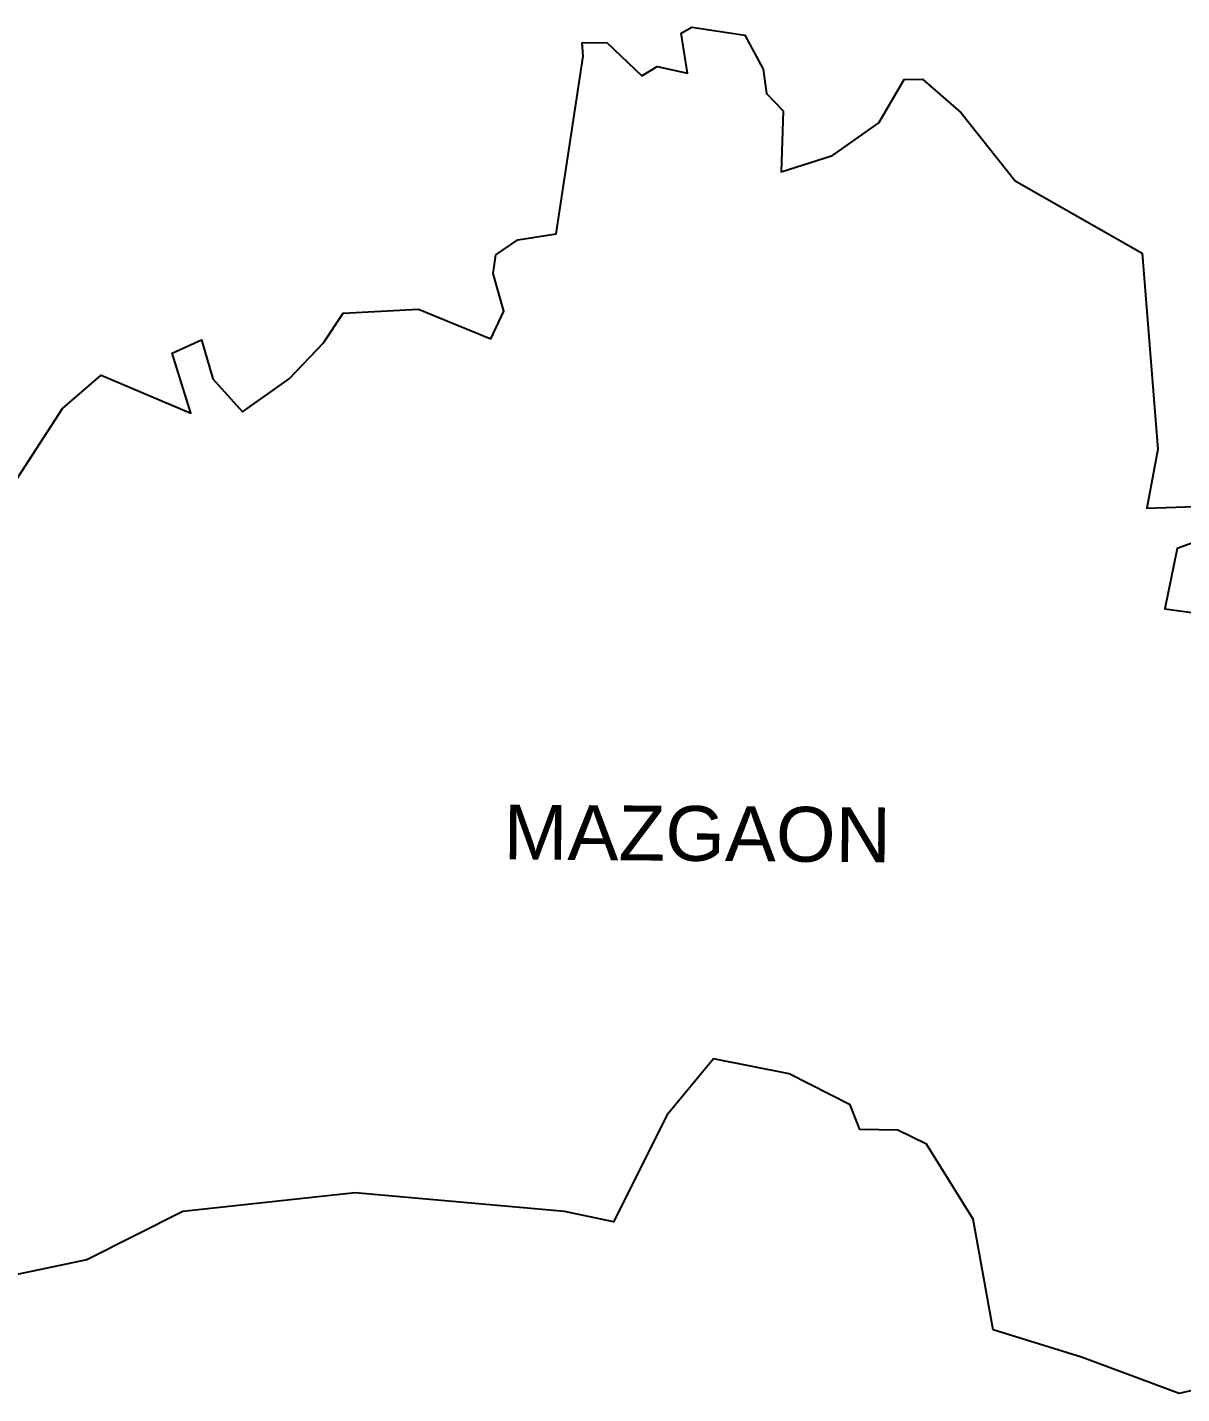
# Model space of a CAD drawing. Header units: metres. Extents: x 279450 to 286021, y 2030817 to 2033660.
# Drawn here: x 281375 to 283300, y 2031210 to 2033487 of the extents above; entities that cross this region are included whole.
import ezdxf

# ---------------------------------------------------------------- set-up
doc = ezdxf.new("R2010")
doc.units = ezdxf.units.M
doc.layers.add('village', color=3, linetype='Continuous')
doc.layers.add('VILLAGE NAME', color=250, linetype='Continuous')
doc.styles.get("Standard").update_dxf_attribs({"font": 'simplex.shx'})

msp = doc.modelspace()

# ---------------------------------------------------------------- linework, layer by layer
at = {"color": 6, "flags": 128}
msp.add_lwpolyline([(282300.6, 2033461.8), (282342, 2033461.6)], dxfattribs=at)
at = {"layer": 'village', "color": 6}
for points in [[(282342, 2033461.6, 0), (282400, 2033406.7, 0), (282425.5, 2033422, 0), (282476, 2033411, 0), (282465.5, 2033477.5, 0), (282483.3, 2033487.3, 0), (282571.5, 2033474.1, 0), (282602.4, 2033417.6, 0), (282607.7, 2033377, 0), (282635.4, 2033348.3, 0), (282632.4, 2033246.4, 0), (282717.8, 2033273.4, 0), (282795.1, 2033328.3, 0), (282837.3, 2033400.6, 0), (282867.6, 2033400.8, 0), (282932.5, 2033344.9, 0), (283022.5, 2033231.7, 0), (283234.3, 2033111.1, 0), (283234.3, 2033111.1, 0)], [(281289.2, 2032629.8, 0), (281434.1, 2032852.2, 0), (281498.5, 2032907.5, 0), (281647.8, 2032844, 0), (281616.5, 2032944.4, 0), (281665.6, 2032966.5, 0), (281684.3, 2032901.4, 0), (281734, 2032846.4, 0), (281811.9, 2032901.6, 0), (281869.1, 2032961.6, 0), (281901.9, 2033010.9, 0), (282027.3, 2033017.6, 0), (282148, 2032968.2, 0), (282169.9, 2033014.4, 0), (282151.9, 2033077.1, 0), (282156.5, 2033108.3, 0), (282193.3, 2033133, 0), (282257.2, 2033143, 0), (282302.1, 2033439, 0), (282300.6, 2033461.8, 0)], [(283234.3, 2033111.1, 0), (283260.2, 2032784.1, 0), (283241.7, 2032686.1, 0), (283322.4, 2032688.9, 0)], [(283358.8, 2032642.7, 0), (283292.3, 2032618.6, 0), (283271.7, 2032518, 0), (283337.6, 2032509, 0)], [(283423.5, 2031240.1, 0), (283295.8, 2031210, 0), (283133.1, 2031270.7, 0), (282985.7, 2031316.2, 0), (282952.3, 2031500.8, 0), (282874.3, 2031626, 0), (282826.9, 2031649.4, 0), (282763.1, 2031650.1, 0), (282747, 2031691.2, 0), (282645.7, 2031743.2, 0), (282519.2, 2031768.3, 0), (282442.2, 2031674.7, 0), (282352.4, 2031496.5, 0), (282270.9, 2031513.4, 0), (281922.1, 2031544.9, 0), (281634.3, 2031513.4, 0), (281474.5, 2031433.2, 0), (281283, 2031393.1, 0)]]:
    msp.add_polyline3d(points, dxfattribs=at)

# ---------------------------------------------------------------- texts
at = {"layer": 'VILLAGE NAME', "insert": (282169.9, 2032192), "char_height": 91.425, "attachment_point": 1, "rotation": 359.5442}
msp.add_mtext_dynamic_manual_height_columns('{\\fArial|b0|i0|c0|p34;MAZGAON}', width=156.924, gutter_width=457.1, heights=[0], dxfattribs=at)

doc.saveas('drawing.dxf')
